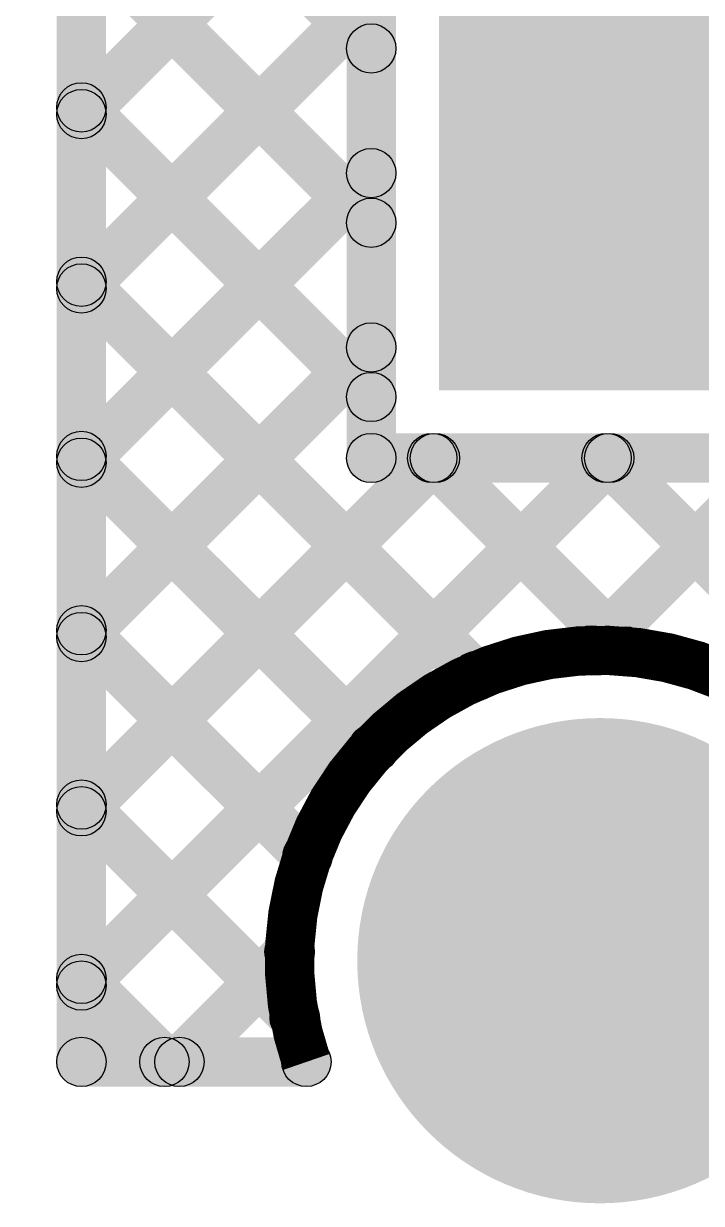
# Model space of a CAD drawing. Header units: millimetres. Extents: x 3.07 to 5.81, y 1.29 to 3.84.
# Drawn here: x 3.3276 to 3.4376, y 1.35 to 1.5415 of the extents above; entities that cross this region are included whole.
import ezdxf

# ---------------------------------------------------------------- set-up
doc = ezdxf.new("R2010")
doc.units = ezdxf.units.MM
doc.header["$MEASUREMENT"] = 0
for name, color, linetype in [('BottomLayer', 5, 'Continuous'), ('BottomSolder', 6, 'Continuous'), ('MultiLayer', 9, 'Continuous'), ('PadHoleLayer', 156, 'Continuous'), ('TopLayer', 1, 'Continuous'), ('TopSolder', 216, 'Continuous'), ('ViaHoleLayer', 16, 'Continuous')]:
    doc.layers.add(name, color=color, linetype=linetype)

msp = doc.modelspace()

# ---------------------------------------------------------------- hatches: boundary and pattern name
at = {"layer": 'BottomLayer'}
for points in [[(3.11517, 1.80064), (3.12083, 1.80629), (3.38683, 1.54029), (3.38117, 1.53464)], [(3.11517, 1.77235), (3.12083, 1.77801), (3.38683, 1.51201), (3.38117, 1.50635)], [(3.33983, 1.52398), (3.33417, 1.52964), (3.54236, 1.73783), (3.54802, 1.73217)], [(3.388, 1.471), (3.38, 1.471), (3.38, 1.563), (3.388, 1.563)], [(3.341, 1.373), (3.333, 1.373), (3.333, 1.555), (3.341, 1.555)], [(3.395, 1.482), (3.53, 1.482), (3.53, 1.552), (3.395, 1.552)], [(3.33983, 1.49569), (3.33417, 1.50135), (3.38117, 1.54835), (3.38683, 1.54269)], [(3.33417, 1.52507), (3.33983, 1.53072), (3.38683, 1.48372), (3.38117, 1.47807)], [(3.33983, 1.46741), (3.33417, 1.47307), (3.38117, 1.52007), (3.38683, 1.51441)], [(3.33417, 1.49678), (3.33983, 1.50244), (3.40383, 1.43844), (3.39817, 1.43278)], [(3.33983, 1.43913), (3.33417, 1.44478), (3.38117, 1.49178), (3.38683, 1.48613)], [(3.384, 1.467), (3.384, 1.475), (3.492, 1.475), (3.492, 1.467)], [(3.33417, 1.4685), (3.33983, 1.47415), (3.38723, 1.42675), (3.38158, 1.42109)], [(3.33983, 1.38256), (3.33417, 1.38821), (3.41979, 1.47383), (3.42544, 1.46817)], [(3.33983, 1.41084), (3.33417, 1.4165), (3.3915, 1.47383), (3.39716, 1.46817)], [(3.39107, 1.46817), (3.39672, 1.47383), (3.4281, 1.44245), (3.42244, 1.43679)], [(3.4225, 1.43695), (3.41685, 1.4426), (3.44807, 1.47383), (3.45373, 1.46817)], [(3.41935, 1.46817), (3.42501, 1.47383), (3.52301, 1.37583), (3.51735, 1.37017)], [(3.33417, 1.44021), (3.33983, 1.44587), (3.3765, 1.4092), (3.37085, 1.40354)], [(3.33417, 1.41193), (3.33983, 1.41759), (3.37443, 1.38299), (3.36877, 1.37733)], [(3.35573, 1.37017), (3.35007, 1.37583), (3.36793, 1.39369), (3.37359, 1.38803)], [(3.33417, 1.38365), (3.33983, 1.3893), (3.3533, 1.37583), (3.34765, 1.37017)], [(3.337, 1.369), (3.337, 1.377), (3.37349, 1.377), (3.37349, 1.369)]]:
    msp.add_hatch(color=5, dxfattribs=at).paths.add_polyline_path(points)
h = msp.add_hatch(color=5, dxfattribs=at)
edge = h.paths.add_edge_path()
edge.add_arc((3.384, 1.53746), 0.004, 0, 360)
h = msp.add_hatch(color=5, dxfattribs=at)
edge = h.paths.add_edge_path()
edge.add_arc((3.337, 1.5279), 0.004, 0, 360)
h = msp.add_hatch(color=5, dxfattribs=at)
edge = h.paths.add_edge_path()
edge.add_arc((3.337, 1.52681), 0.004, 0, 360)
h = msp.add_hatch(color=5, dxfattribs=at)
edge = h.paths.add_edge_path()
edge.add_arc((3.384, 1.51724), 0.004, 0, 360)
h = msp.add_hatch(color=5, dxfattribs=at)
edge = h.paths.add_edge_path()
edge.add_arc((3.384, 1.50918), 0.004, 0, 360)
h = msp.add_hatch(color=5, dxfattribs=at)
edge = h.paths.add_edge_path()
edge.add_arc((3.428, 1.498), 0.01181, 0, 360)
h = msp.add_hatch(color=5, dxfattribs=at)
edge = h.paths.add_edge_path()
edge.add_arc((3.337, 1.49961), 0.004, 0, 360)
h = msp.add_hatch(color=5, dxfattribs=at)
edge = h.paths.add_edge_path()
edge.add_arc((3.337, 1.49852), 0.004, 0, 360)
h = msp.add_hatch(color=5, dxfattribs=at)
edge = h.paths.add_edge_path()
edge.add_arc((3.384, 1.48895), 0.004, 0, 360)
h = msp.add_hatch(color=5, dxfattribs=at)
edge = h.paths.add_edge_path()
edge.add_arc((3.384, 1.4809), 0.004, 0, 360)
h = msp.add_hatch(color=5, dxfattribs=at)
edge = h.paths.add_edge_path()
edge.add_arc((3.337, 1.47133), 0.004, 0, 360)
h = msp.add_hatch(color=5, dxfattribs=at)
edge = h.paths.add_edge_path()
edge.add_arc((3.337, 1.47024), 0.004, 0, 360)
h = msp.add_hatch(color=5, dxfattribs=at)
edge = h.paths.add_edge_path()
edge.add_arc((3.384, 1.471), 0.004, 0, 360)
h = msp.add_hatch(color=5, dxfattribs=at)
edge = h.paths.add_edge_path()
edge.add_arc((3.384, 1.471), 0.004, 0, 360)
h = msp.add_hatch(color=5, dxfattribs=at)
edge = h.paths.add_edge_path()
edge.add_arc((3.3939, 1.471), 0.004, 0, 360)
h = msp.add_hatch(color=5, dxfattribs=at)
edge = h.paths.add_edge_path()
edge.add_arc((3.39433, 1.471), 0.004, 0, 360)
h = msp.add_hatch(color=5, dxfattribs=at)
edge = h.paths.add_edge_path()
edge.add_arc((3.42218, 1.471), 0.004, 0, 360)
h = msp.add_hatch(color=5, dxfattribs=at)
edge = h.paths.add_edge_path()
edge.add_arc((3.42261, 1.471), 0.004, 0, 360)
h = msp.add_hatch(color=5, dxfattribs=at)
edge = h.paths.add_edge_path()
edge.add_arc((3.337, 1.44304), 0.004, 0, 360)
h = msp.add_hatch(color=5, dxfattribs=at)
edge = h.paths.add_edge_path()
edge.add_arc((3.337, 1.44195), 0.004, 0, 360)
h = msp.add_hatch(color=5, dxfattribs=at)
edge = h.paths.add_edge_path()
edge.add_arc((3.41967, 1.43977), 0.004, 0, 360)
h = msp.add_hatch(color=5, dxfattribs=at)
edge = h.paths.add_edge_path()
edge.add_arc((3.42527, 1.43962), 0.004, 0, 360)
h = msp.add_hatch(color=5, dxfattribs=at)
edge = h.paths.add_edge_path()
edge.add_arc((3.401, 1.43561), 0.004, 0, 360)
h = msp.add_hatch(color=5, dxfattribs=at)
edge = h.paths.add_edge_path()
edge.add_arc((3.38441, 1.42392), 0.004, 0, 360)
h = msp.add_hatch(color=5, dxfattribs=at)
edge = h.paths.add_edge_path()
edge.add_arc((3.337, 1.41476), 0.004, 0, 360)
h = msp.add_hatch(color=5, dxfattribs=at)
edge = h.paths.add_edge_path()
edge.add_arc((3.42111, 1.38943), 0.03, 0, 360)
h = msp.add_hatch(color=5, dxfattribs=at)
edge = h.paths.add_edge_path()
edge.add_arc((3.337, 1.41367), 0.004, 0, 360)
h = msp.add_hatch(color=5, dxfattribs=at)
edge = h.paths.add_edge_path()
edge.add_arc((3.37367, 1.40637), 0.004, 0, 360)
h = msp.add_hatch(color=5, dxfattribs=at)
edge = h.paths.add_edge_path()
edge.add_arc((3.37076, 1.39086), 0.004, 0, 360)
h = msp.add_hatch(color=5, dxfattribs=at)
edge = h.paths.add_edge_path()
edge.add_arc((3.337, 1.38647), 0.004, 0, 360)
h = msp.add_hatch(color=5, dxfattribs=at)
edge = h.paths.add_edge_path()
edge.add_arc((3.337, 1.38539), 0.004, 0, 360)
h = msp.add_hatch(color=5, dxfattribs=at)
edge = h.paths.add_edge_path()
edge.add_arc((3.3716, 1.38016), 0.004, 0, 360)
h = msp.add_hatch(color=5, dxfattribs=at)
edge = h.paths.add_edge_path()
edge.add_arc((3.337, 1.373), 0.004, 0, 360)
h = msp.add_hatch(color=5, dxfattribs=at)
edge = h.paths.add_edge_path()
edge.add_arc((3.337, 1.373), 0.004, 0, 360)
h = msp.add_hatch(color=5, dxfattribs=at)
edge = h.paths.add_edge_path()
edge.add_arc((3.35047, 1.373), 0.004, 0, 360)
h = msp.add_hatch(color=5, dxfattribs=at)
edge = h.paths.add_edge_path()
edge.add_arc((3.3529, 1.373), 0.004, 0, 360)
h = msp.add_hatch(color=5, dxfattribs=at)
edge = h.paths.add_edge_path()
edge.add_arc((3.37349, 1.373), 0.004, 0, 360)
h = msp.add_hatch(color=5, dxfattribs=at)
edge = h.paths.add_edge_path()
edge.add_arc((3.37349, 1.373), 0.004, 0, 360)
at = {"layer": 'BottomSolder'}
h = msp.add_hatch(color=6, dxfattribs=at)
edge = h.paths.add_edge_path()
edge.add_arc((3.428, 1.498), 0.01581, 0, 360)
h = msp.add_hatch(color=6, dxfattribs=at)
edge = h.paths.add_edge_path()
edge.add_arc((3.42111, 1.38943), 0.034, 0, 360)
at = {"layer": 'MultiLayer'}
h = msp.add_hatch(color=9, dxfattribs=at)
edge = h.paths.add_edge_path()
edge.add_arc((3.42111, 1.38943), 0.03, 0, 360)
at = {"layer": 'PadHoleLayer'}
h = msp.add_hatch(color=156, dxfattribs=at)
edge = h.paths.add_edge_path()
edge.add_arc((3.42111, 1.38943), 0.03937, 0, 360)
at = {"layer": 'TopLayer'}
for points in [[(3.11517, 1.80064), (3.12083, 1.80629), (3.38683, 1.54029), (3.38117, 1.53464)], [(3.11517, 1.77235), (3.12083, 1.77801), (3.38683, 1.51201), (3.38117, 1.50635)], [(3.395, 1.482), (3.471, 1.482), (3.471, 1.656), (3.395, 1.656)], [(3.388, 1.471), (3.38, 1.471), (3.38, 1.621), (3.388, 1.621)], [(3.33983, 1.52398), (3.33417, 1.52964), (3.38117, 1.57664), (3.38683, 1.57098)], [(3.341, 1.373), (3.333, 1.373), (3.333, 1.555), (3.341, 1.555)], [(3.33983, 1.49569), (3.33417, 1.50135), (3.38117, 1.54835), (3.38683, 1.54269)], [(3.33417, 1.52507), (3.33983, 1.53072), (3.38683, 1.48372), (3.38117, 1.47807)], [(3.33983, 1.46741), (3.33417, 1.47307), (3.38117, 1.52007), (3.38683, 1.51441)], [(3.33417, 1.49678), (3.33983, 1.50244), (3.40383, 1.43844), (3.39817, 1.43278)], [(3.33983, 1.43913), (3.33417, 1.44478), (3.38117, 1.49178), (3.38683, 1.48613)], [(3.384, 1.467), (3.384, 1.475), (3.482, 1.475), (3.482, 1.467)], [(3.33417, 1.4685), (3.33983, 1.47415), (3.38723, 1.42675), (3.38158, 1.42109)], [(3.33983, 1.38256), (3.33417, 1.38821), (3.41979, 1.47383), (3.42544, 1.46817)], [(3.33983, 1.41084), (3.33417, 1.4165), (3.3915, 1.47383), (3.39716, 1.46817)], [(3.39107, 1.46817), (3.39672, 1.47383), (3.4281, 1.44245), (3.42244, 1.43679)], [(3.4225, 1.43695), (3.41685, 1.4426), (3.44807, 1.47383), (3.45373, 1.46817)], [(3.41935, 1.46817), (3.42501, 1.47383), (3.52301, 1.37583), (3.51735, 1.37017)], [(3.33417, 1.44021), (3.33983, 1.44587), (3.3765, 1.4092), (3.37085, 1.40354)], [(3.33417, 1.41193), (3.33983, 1.41759), (3.37443, 1.38299), (3.36877, 1.37733)], [(3.35573, 1.37017), (3.35007, 1.37583), (3.36793, 1.39369), (3.37359, 1.38803)], [(3.33417, 1.38365), (3.33983, 1.3893), (3.3533, 1.37583), (3.34765, 1.37017)], [(3.337, 1.369), (3.337, 1.377), (3.37349, 1.377), (3.37349, 1.369)]]:
    msp.add_hatch(color=1, dxfattribs=at).paths.add_polyline_path(points)
h = msp.add_hatch(color=1, dxfattribs=at)
edge = h.paths.add_edge_path()
edge.add_arc((3.384, 1.53746), 0.004, 0, 360)
h = msp.add_hatch(color=1, dxfattribs=at)
edge = h.paths.add_edge_path()
edge.add_arc((3.337, 1.5279), 0.004, 0, 360)
h = msp.add_hatch(color=1, dxfattribs=at)
edge = h.paths.add_edge_path()
edge.add_arc((3.337, 1.52681), 0.004, 0, 360)
h = msp.add_hatch(color=1, dxfattribs=at)
edge = h.paths.add_edge_path()
edge.add_arc((3.384, 1.51724), 0.004, 0, 360)
h = msp.add_hatch(color=1, dxfattribs=at)
edge = h.paths.add_edge_path()
edge.add_arc((3.384, 1.50918), 0.004, 0, 360)
h = msp.add_hatch(color=1, dxfattribs=at)
edge = h.paths.add_edge_path()
edge.add_arc((3.428, 1.498), 0.01181, 0, 360)
h = msp.add_hatch(color=1, dxfattribs=at)
edge = h.paths.add_edge_path()
edge.add_arc((3.337, 1.49961), 0.004, 0, 360)
h = msp.add_hatch(color=1, dxfattribs=at)
edge = h.paths.add_edge_path()
edge.add_arc((3.337, 1.49852), 0.004, 0, 360)
h = msp.add_hatch(color=1, dxfattribs=at)
edge = h.paths.add_edge_path()
edge.add_arc((3.384, 1.48895), 0.004, 0, 360)
h = msp.add_hatch(color=1, dxfattribs=at)
edge = h.paths.add_edge_path()
edge.add_arc((3.384, 1.4809), 0.004, 0, 360)
h = msp.add_hatch(color=1, dxfattribs=at)
edge = h.paths.add_edge_path()
edge.add_arc((3.337, 1.47133), 0.004, 0, 360)
h = msp.add_hatch(color=1, dxfattribs=at)
edge = h.paths.add_edge_path()
edge.add_arc((3.337, 1.47024), 0.004, 0, 360)
h = msp.add_hatch(color=1, dxfattribs=at)
edge = h.paths.add_edge_path()
edge.add_arc((3.384, 1.471), 0.004, 0, 360)
h = msp.add_hatch(color=1, dxfattribs=at)
edge = h.paths.add_edge_path()
edge.add_arc((3.384, 1.471), 0.004, 0, 360)
h = msp.add_hatch(color=1, dxfattribs=at)
edge = h.paths.add_edge_path()
edge.add_arc((3.3939, 1.471), 0.004, 0, 360)
h = msp.add_hatch(color=1, dxfattribs=at)
edge = h.paths.add_edge_path()
edge.add_arc((3.39433, 1.471), 0.004, 0, 360)
h = msp.add_hatch(color=1, dxfattribs=at)
edge = h.paths.add_edge_path()
edge.add_arc((3.42218, 1.471), 0.004, 0, 360)
h = msp.add_hatch(color=1, dxfattribs=at)
edge = h.paths.add_edge_path()
edge.add_arc((3.42261, 1.471), 0.004, 0, 360)
h = msp.add_hatch(color=1, dxfattribs=at)
edge = h.paths.add_edge_path()
edge.add_arc((3.337, 1.44304), 0.004, 0, 360)
h = msp.add_hatch(color=1, dxfattribs=at)
edge = h.paths.add_edge_path()
edge.add_arc((3.337, 1.44195), 0.004, 0, 360)
h = msp.add_hatch(color=1, dxfattribs=at)
edge = h.paths.add_edge_path()
edge.add_arc((3.41967, 1.43977), 0.004, 0, 360)
h = msp.add_hatch(color=1, dxfattribs=at)
edge = h.paths.add_edge_path()
edge.add_arc((3.42527, 1.43962), 0.004, 0, 360)
h = msp.add_hatch(color=1, dxfattribs=at)
edge = h.paths.add_edge_path()
edge.add_arc((3.401, 1.43561), 0.004, 0, 360)
h = msp.add_hatch(color=1, dxfattribs=at)
edge = h.paths.add_edge_path()
edge.add_arc((3.38441, 1.42392), 0.004, 0, 360)
h = msp.add_hatch(color=1, dxfattribs=at)
edge = h.paths.add_edge_path()
edge.add_arc((3.337, 1.41476), 0.004, 0, 360)
h = msp.add_hatch(color=1, dxfattribs=at)
edge = h.paths.add_edge_path()
edge.add_arc((3.42111, 1.38943), 0.03, 0, 360)
h = msp.add_hatch(color=1, dxfattribs=at)
edge = h.paths.add_edge_path()
edge.add_arc((3.337, 1.41367), 0.004, 0, 360)
h = msp.add_hatch(color=1, dxfattribs=at)
edge = h.paths.add_edge_path()
edge.add_arc((3.37367, 1.40637), 0.004, 0, 360)
h = msp.add_hatch(color=1, dxfattribs=at)
edge = h.paths.add_edge_path()
edge.add_arc((3.37076, 1.39086), 0.004, 0, 360)
h = msp.add_hatch(color=1, dxfattribs=at)
edge = h.paths.add_edge_path()
edge.add_arc((3.337, 1.38647), 0.004, 0, 360)
h = msp.add_hatch(color=1, dxfattribs=at)
edge = h.paths.add_edge_path()
edge.add_arc((3.337, 1.38539), 0.004, 0, 360)
h = msp.add_hatch(color=1, dxfattribs=at)
edge = h.paths.add_edge_path()
edge.add_arc((3.3716, 1.38016), 0.004, 0, 360)
h = msp.add_hatch(color=1, dxfattribs=at)
edge = h.paths.add_edge_path()
edge.add_arc((3.337, 1.373), 0.004, 0, 360)
h = msp.add_hatch(color=1, dxfattribs=at)
edge = h.paths.add_edge_path()
edge.add_arc((3.337, 1.373), 0.004, 0, 360)
h = msp.add_hatch(color=1, dxfattribs=at)
edge = h.paths.add_edge_path()
edge.add_arc((3.35047, 1.373), 0.004, 0, 360)
h = msp.add_hatch(color=1, dxfattribs=at)
edge = h.paths.add_edge_path()
edge.add_arc((3.3529, 1.373), 0.004, 0, 360)
h = msp.add_hatch(color=1, dxfattribs=at)
edge = h.paths.add_edge_path()
edge.add_arc((3.37349, 1.373), 0.004, 0, 360)
h = msp.add_hatch(color=1, dxfattribs=at)
edge = h.paths.add_edge_path()
edge.add_arc((3.37349, 1.373), 0.004, 0, 360)
at = {"layer": 'TopSolder'}
h = msp.add_hatch(color=216, dxfattribs=at)
edge = h.paths.add_edge_path()
edge.add_arc((3.428, 1.498), 0.01581, 0, 360)
h = msp.add_hatch(color=216, dxfattribs=at)
edge = h.paths.add_edge_path()
edge.add_arc((3.42111, 1.38943), 0.034, 0, 360)
at = {"layer": 'ViaHoleLayer'}
h = msp.add_hatch(color=16, dxfattribs=at)
edge = h.paths.add_edge_path()
edge.add_arc((3.428, 1.498), 0.00787, 0, 360)

# ---------------------------------------------------------------- linework, layer by layer
at = {"layer": 'BottomLayer', "const_width": 0.008}
msp.add_lwpolyline([(3.37349, 1.373, -1.18158), (3.47148, 1.38943)], format="xyb", dxfattribs=at)
at = {"layer": 'BottomLayer'}
for centre in [(3.384, 1.53746), (3.337, 1.5279), (3.337, 1.52681), (3.384, 1.51724), (3.384, 1.50918), (3.337, 1.49961), (3.337, 1.49852), (3.384, 1.48895), (3.384, 1.4809), (3.337, 1.47133), (3.337, 1.47024), (3.384, 1.471), (3.384, 1.471), (3.3939, 1.471), (3.39433, 1.471), (3.42218, 1.471), (3.42261, 1.471), (3.337, 1.44304), (3.337, 1.44195), (3.41967, 1.43977), (3.42527, 1.43962), (3.401, 1.43561), (3.38441, 1.42392), (3.337, 1.41476), (3.337, 1.41367), (3.37367, 1.40637), (3.37076, 1.39086), (3.337, 1.38647), (3.337, 1.38539), (3.3716, 1.38016), (3.337, 1.373), (3.337, 1.373), (3.35047, 1.373), (3.3529, 1.373), (3.37349, 1.373), (3.37349, 1.373)]:
    msp.add_circle(centre, 0.004, dxfattribs=at)
at = {"layer": 'TopLayer', "const_width": 0.008}
msp.add_lwpolyline([(3.37349, 1.373, -1.18158), (3.47148, 1.38943)], format="xyb", dxfattribs=at)
at = {"layer": 'TopLayer'}
for centre in [(3.384, 1.53746), (3.337, 1.5279), (3.337, 1.52681), (3.384, 1.51724), (3.384, 1.50918), (3.337, 1.49961), (3.337, 1.49852), (3.384, 1.48895), (3.384, 1.4809), (3.337, 1.47133), (3.337, 1.47024), (3.384, 1.471), (3.384, 1.471), (3.3939, 1.471), (3.39433, 1.471), (3.42218, 1.471), (3.42261, 1.471), (3.337, 1.44304), (3.337, 1.44195), (3.41967, 1.43977), (3.42527, 1.43962), (3.401, 1.43561), (3.38441, 1.42392), (3.337, 1.41476), (3.337, 1.41367), (3.37367, 1.40637), (3.37076, 1.39086), (3.337, 1.38647), (3.337, 1.38539), (3.3716, 1.38016), (3.337, 1.373), (3.337, 1.373), (3.35047, 1.373), (3.3529, 1.373), (3.37349, 1.373), (3.37349, 1.373)]:
    msp.add_circle(centre, 0.004, dxfattribs=at)

doc.saveas('drawing.dxf')
